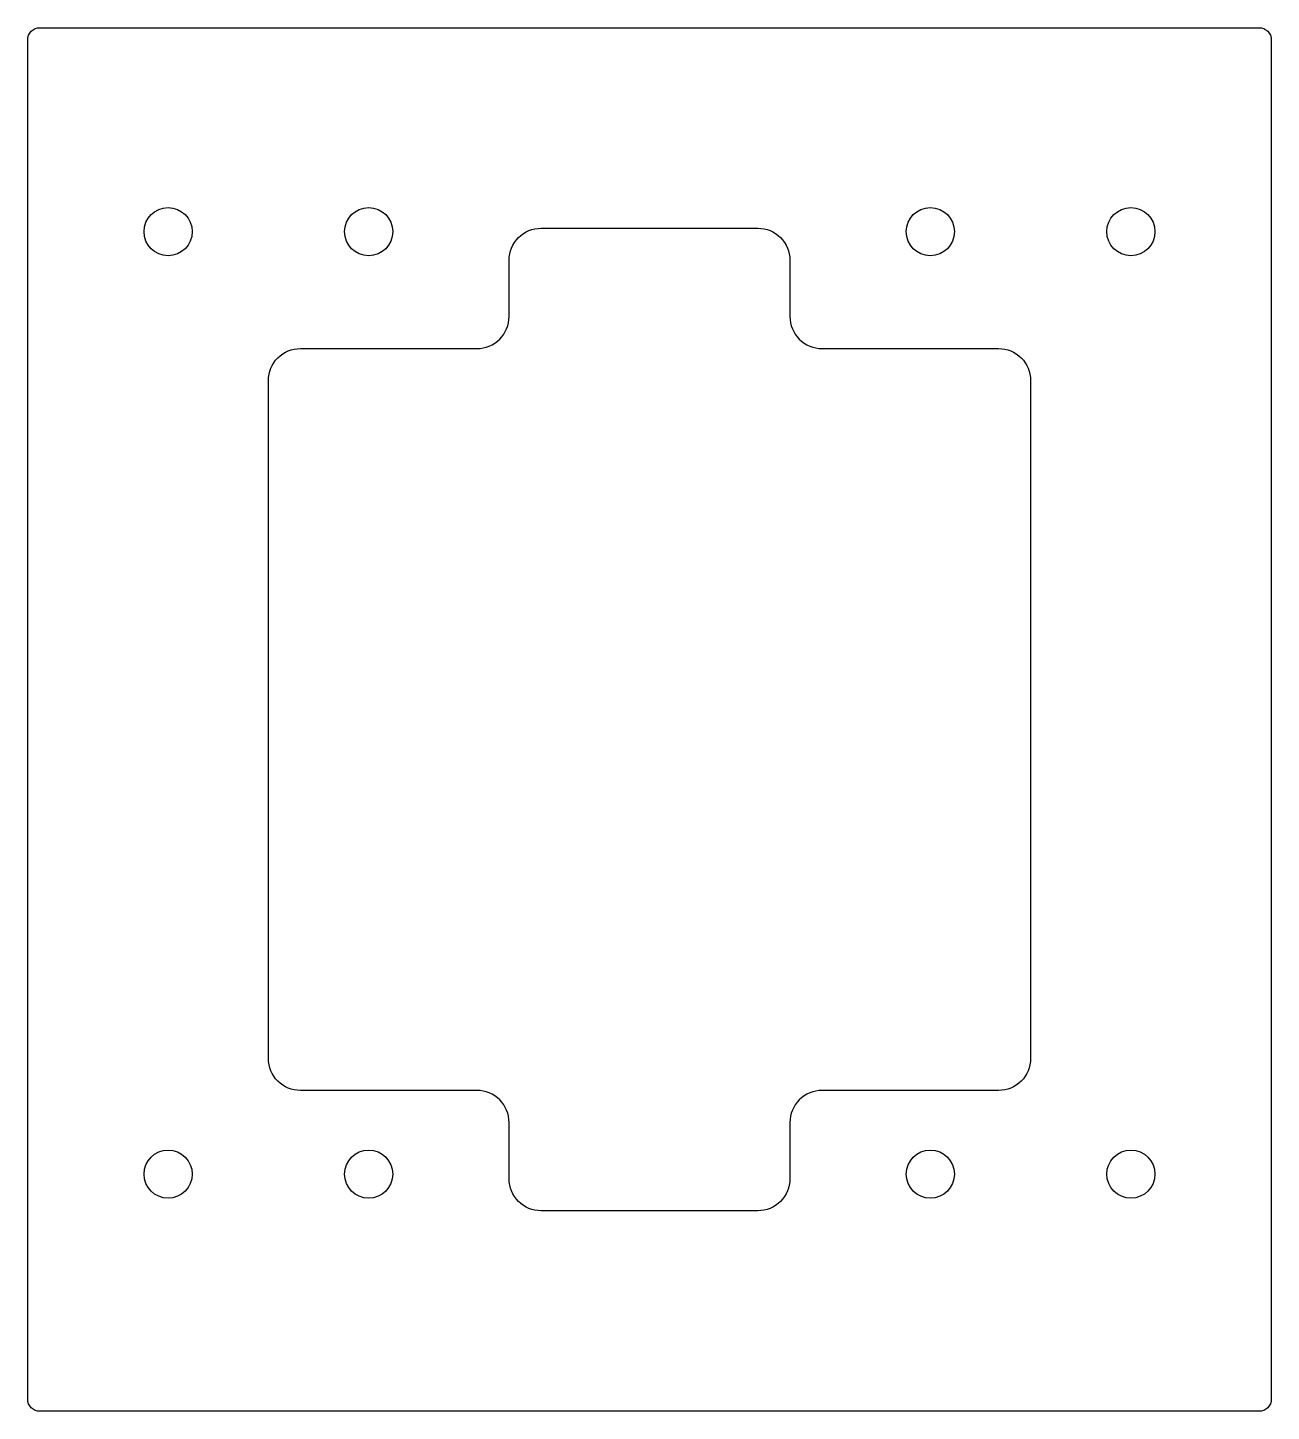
# Model space of a CAD drawing. Extents: x -155 to 155, y -172 to 172.
import ezdxf

# ---------------------------------------------------------------- set-up
doc = ezdxf.new("R2010")
doc.units = 0

msp = doc.modelspace()

# ---------------------------------------------------------------- linework, layer by layer
at = {"layer": '1'}
for points in [[(155, 169.5), (155, -169.5, -0.414214), (152, -172.5), (-152, -172.5, -0.414214), (-155, -169.5), (-155, 169.5, -0.414214), (-152, 172.5), (152, 172.5, -0.414214)], [(95, 84.5), (95, -84.5, -0.414214), (87, -92.5), (43, -92.5, 0.414214), (35, -100.5), (35, -114.5, -0.414214), (27, -122.5), (-27, -122.5, -0.414214), (-35, -114.5), (-35, -100.5, 0.414214), (-43, -92.5), (-87, -92.5, -0.414214), (-95, -84.5), (-95, 84.5, -0.414214), (-87, 92.5), (-43, 92.5, 0.414214), (-35, 100.5), (-35, 114.5, -0.414214), (-27, 122.5), (27, 122.5, -0.414214), (35, 114.5), (35, 100.5, 0.414214), (43, 92.5), (87, 92.5, -0.414214)]]:
    msp.add_lwpolyline(points, format="xyb", close=True, dxfattribs=at)
for centre in [(-120, 121.64), (-70, 121.64), (70, 121.64), (120, 121.64), (-120, -113.36), (-70, -113.36), (70, -113.36), (120, -113.36)]:
    msp.add_circle(centre, 6, dxfattribs=at)

doc.saveas('drawing.dxf')
